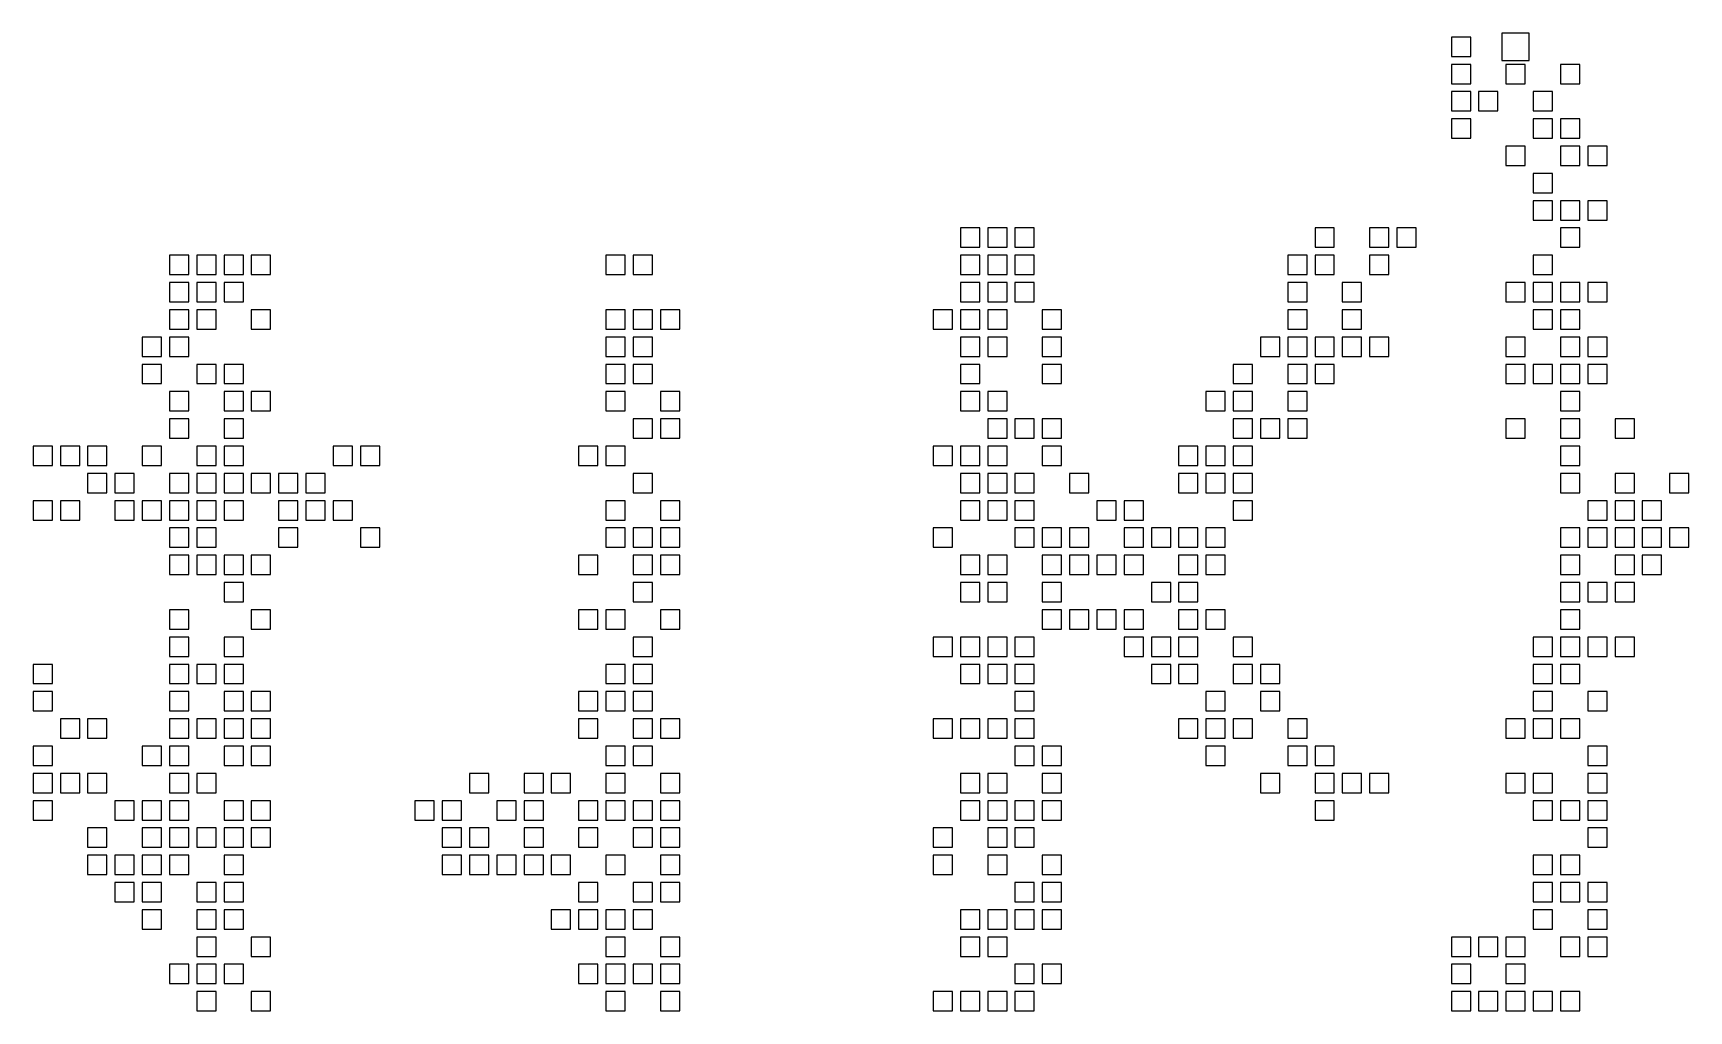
# Model space of a CAD drawing. Header units: millimetres. Extents: x 1 to 486, y 0 to 36.
# Drawn here: x 425.6 to 486.4, y -0.4 to 35.5 of the extents above; entities that cross this region are included whole.
import ezdxf

# ---------------------------------------------------------------- set-up
doc = ezdxf.new("R2010")
doc.units = ezdxf.units.MM

msp = doc.modelspace()

# ---------------------------------------------------------------- linework, layer by layer
for points in [[(477.646, 35.354), (477.646, 34.646), (478.354, 34.646), (478.354, 35.354)], [(479.5, 35.5), (479.5, 34.5), (480.5, 34.5), (480.5, 35.5)], [(477.646, 34.354), (477.646, 33.646), (478.354, 33.646), (478.354, 34.354)], [(477.646, 34.354), (477.646, 33.646), (478.354, 33.646), (478.354, 34.354)], [(479.646, 34.354), (479.646, 33.646), (480.354, 33.646), (480.354, 34.354)], [(479.646, 34.354), (479.646, 33.646), (480.354, 33.646), (480.354, 34.354)], [(481.646, 34.354), (481.646, 33.646), (482.354, 33.646), (482.354, 34.354)], [(477.646, 33.354), (477.646, 32.646), (478.354, 32.646), (478.354, 33.354)], [(477.646, 33.354), (477.646, 32.646), (478.354, 32.646), (478.354, 33.354)], [(478.646, 33.354), (478.646, 32.646), (479.354, 32.646), (479.354, 33.354)], [(480.646, 33.354), (480.646, 32.646), (481.354, 32.646), (481.354, 33.354)], [(480.646, 33.354), (480.646, 32.646), (481.354, 32.646), (481.354, 33.354)], [(480.646, 33.354), (480.646, 32.646), (481.354, 32.646), (481.354, 33.354)], [(477.646, 32.354), (477.646, 31.646), (478.354, 31.646), (478.354, 32.354)], [(480.646, 32.354), (480.646, 31.646), (481.354, 31.646), (481.354, 32.354)], [(481.646, 32.354), (481.646, 31.646), (482.354, 31.646), (482.354, 32.354)], [(479.646, 31.354), (479.646, 30.646), (480.354, 30.646), (480.354, 31.354)], [(481.646, 31.354), (481.646, 30.646), (482.354, 30.646), (482.354, 31.354)], [(481.646, 31.354), (481.646, 30.646), (482.354, 30.646), (482.354, 31.354)], [(482.646, 31.354), (482.646, 30.646), (483.354, 30.646), (483.354, 31.354)], [(482.646, 31.354), (482.646, 30.646), (483.354, 30.646), (483.354, 31.354)], [(480.646, 30.354), (480.646, 29.646), (481.354, 29.646), (481.354, 30.354)], [(480.646, 30.354), (480.646, 29.646), (481.354, 29.646), (481.354, 30.354)], [(480.646, 29.354), (480.646, 28.646), (481.354, 28.646), (481.354, 29.354)], [(481.646, 29.354), (481.646, 28.646), (482.354, 28.646), (482.354, 29.354)], [(481.646, 29.354), (481.646, 28.646), (482.354, 28.646), (482.354, 29.354)], [(482.646, 29.354), (482.646, 28.646), (483.354, 28.646), (483.354, 29.354)], [(459.646, 28.354), (459.646, 27.646), (460.354, 27.646), (460.354, 28.354)], [(460.646, 28.354), (460.646, 27.646), (461.354, 27.646), (461.354, 28.354)], [(461.646, 28.354), (461.646, 27.646), (462.354, 27.646), (462.354, 28.354)], [(472.646, 28.354), (472.646, 27.646), (473.354, 27.646), (473.354, 28.354)], [(472.646, 28.354), (472.646, 27.646), (473.354, 27.646), (473.354, 28.354)], [(474.646, 28.354), (474.646, 27.646), (475.354, 27.646), (475.354, 28.354)], [(475.646, 28.354), (475.646, 27.646), (476.354, 27.646), (476.354, 28.354)], [(481.646, 28.354), (481.646, 27.646), (482.354, 27.646), (482.354, 28.354)], [(481.646, 28.354), (481.646, 27.646), (482.354, 27.646), (482.354, 28.354)], [(430.646, 27.354), (430.646, 26.646), (431.354, 26.646), (431.354, 27.354)], [(431.646, 27.354), (431.646, 26.646), (432.354, 26.646), (432.354, 27.354)], [(432.646, 27.354), (432.646, 26.646), (433.354, 26.646), (433.354, 27.354)], [(433.646, 27.354), (433.646, 26.646), (434.354, 26.646), (434.354, 27.354)], [(446.646, 27.354), (446.646, 26.646), (447.354, 26.646), (447.354, 27.354)], [(447.646, 27.354), (447.646, 26.646), (448.354, 26.646), (448.354, 27.354)], [(447.646, 27.354), (447.646, 26.646), (448.354, 26.646), (448.354, 27.354)], [(459.646, 27.354), (459.646, 26.646), (460.354, 26.646), (460.354, 27.354)], [(460.646, 27.354), (460.646, 26.646), (461.354, 26.646), (461.354, 27.354)], [(461.646, 27.354), (461.646, 26.646), (462.354, 26.646), (462.354, 27.354)], [(471.646, 27.354), (471.646, 26.646), (472.354, 26.646), (472.354, 27.354)], [(471.646, 27.354), (471.646, 26.646), (472.354, 26.646), (472.354, 27.354)], [(472.646, 27.354), (472.646, 26.646), (473.354, 26.646), (473.354, 27.354)], [(474.646, 27.354), (474.646, 26.646), (475.354, 26.646), (475.354, 27.354)], [(474.646, 27.354), (474.646, 26.646), (475.354, 26.646), (475.354, 27.354)], [(480.646, 27.354), (480.646, 26.646), (481.354, 26.646), (481.354, 27.354)], [(430.646, 26.354), (430.646, 25.646), (431.354, 25.646), (431.354, 26.354)], [(431.646, 26.354), (431.646, 25.646), (432.354, 25.646), (432.354, 26.354)], [(431.646, 26.354), (431.646, 25.646), (432.354, 25.646), (432.354, 26.354)], [(432.646, 26.354), (432.646, 25.646), (433.354, 25.646), (433.354, 26.354)], [(459.646, 26.354), (459.646, 25.646), (460.354, 25.646), (460.354, 26.354)], [(460.646, 26.354), (460.646, 25.646), (461.354, 25.646), (461.354, 26.354)], [(461.646, 26.354), (461.646, 25.646), (462.354, 25.646), (462.354, 26.354)], [(461.646, 26.354), (461.646, 25.646), (462.354, 25.646), (462.354, 26.354)], [(471.646, 26.354), (471.646, 25.646), (472.354, 25.646), (472.354, 26.354)], [(473.646, 26.354), (473.646, 25.646), (474.354, 25.646), (474.354, 26.354)], [(479.646, 26.354), (479.646, 25.646), (480.354, 25.646), (480.354, 26.354)], [(480.646, 26.354), (480.646, 25.646), (481.354, 25.646), (481.354, 26.354)], [(481.646, 26.354), (481.646, 25.646), (482.354, 25.646), (482.354, 26.354)], [(482.646, 26.354), (482.646, 25.646), (483.354, 25.646), (483.354, 26.354)], [(430.646, 25.354), (430.646, 24.646), (431.354, 24.646), (431.354, 25.354)], [(431.646, 25.354), (431.646, 24.646), (432.354, 24.646), (432.354, 25.354)], [(433.646, 25.354), (433.646, 24.646), (434.354, 24.646), (434.354, 25.354)], [(446.646, 25.354), (446.646, 24.646), (447.354, 24.646), (447.354, 25.354)], [(447.646, 25.354), (447.646, 24.646), (448.354, 24.646), (448.354, 25.354)], [(448.646, 25.354), (448.646, 24.646), (449.354, 24.646), (449.354, 25.354)], [(448.646, 25.354), (448.646, 24.646), (449.354, 24.646), (449.354, 25.354)], [(458.646, 25.354), (458.646, 24.646), (459.354, 24.646), (459.354, 25.354)], [(459.646, 25.354), (459.646, 24.646), (460.354, 24.646), (460.354, 25.354)], [(460.646, 25.354), (460.646, 24.646), (461.354, 24.646), (461.354, 25.354)], [(460.646, 25.354), (460.646, 24.646), (461.354, 24.646), (461.354, 25.354)], [(462.646, 25.354), (462.646, 24.646), (463.354, 24.646), (463.354, 25.354)], [(471.646, 25.354), (471.646, 24.646), (472.354, 24.646), (472.354, 25.354)], [(473.646, 25.354), (473.646, 24.646), (474.354, 24.646), (474.354, 25.354)], [(480.646, 25.354), (480.646, 24.646), (481.354, 24.646), (481.354, 25.354)], [(480.646, 25.354), (480.646, 24.646), (481.354, 24.646), (481.354, 25.354)], [(481.646, 25.354), (481.646, 24.646), (482.354, 24.646), (482.354, 25.354)], [(429.646, 24.354), (429.646, 23.646), (430.354, 23.646), (430.354, 24.354)], [(430.646, 24.354), (430.646, 23.646), (431.354, 23.646), (431.354, 24.354)], [(430.646, 24.354), (430.646, 23.646), (431.354, 23.646), (431.354, 24.354)], [(446.646, 24.354), (446.646, 23.646), (447.354, 23.646), (447.354, 24.354)], [(446.646, 24.354), (446.646, 23.646), (447.354, 23.646), (447.354, 24.354)], [(447.646, 24.354), (447.646, 23.646), (448.354, 23.646), (448.354, 24.354)], [(447.646, 24.354), (447.646, 23.646), (448.354, 23.646), (448.354, 24.354)], [(459.646, 24.354), (459.646, 23.646), (460.354, 23.646), (460.354, 24.354)], [(459.646, 24.354), (459.646, 23.646), (460.354, 23.646), (460.354, 24.354)], [(460.646, 24.354), (460.646, 23.646), (461.354, 23.646), (461.354, 24.354)], [(462.646, 24.354), (462.646, 23.646), (463.354, 23.646), (463.354, 24.354)], [(470.646, 24.354), (470.646, 23.646), (471.354, 23.646), (471.354, 24.354)], [(470.646, 24.354), (470.646, 23.646), (471.354, 23.646), (471.354, 24.354)], [(470.646, 24.354), (470.646, 23.646), (471.354, 23.646), (471.354, 24.354)], [(470.646, 24.354), (470.646, 23.646), (471.354, 23.646), (471.354, 24.354)], [(471.646, 24.354), (471.646, 23.646), (472.354, 23.646), (472.354, 24.354)], [(472.646, 24.354), (472.646, 23.646), (473.354, 23.646), (473.354, 24.354)], [(473.646, 24.354), (473.646, 23.646), (474.354, 23.646), (474.354, 24.354)], [(474.646, 24.354), (474.646, 23.646), (475.354, 23.646), (475.354, 24.354)], [(479.646, 24.354), (479.646, 23.646), (480.354, 23.646), (480.354, 24.354)], [(481.646, 24.354), (481.646, 23.646), (482.354, 23.646), (482.354, 24.354)], [(482.646, 24.354), (482.646, 23.646), (483.354, 23.646), (483.354, 24.354)], [(429.646, 23.354), (429.646, 22.646), (430.354, 22.646), (430.354, 23.354)], [(431.646, 23.354), (431.646, 22.646), (432.354, 22.646), (432.354, 23.354)], [(431.646, 23.354), (431.646, 22.646), (432.354, 22.646), (432.354, 23.354)], [(432.646, 23.354), (432.646, 22.646), (433.354, 22.646), (433.354, 23.354)], [(432.646, 23.354), (432.646, 22.646), (433.354, 22.646), (433.354, 23.354)], [(446.646, 23.354), (446.646, 22.646), (447.354, 22.646), (447.354, 23.354)], [(447.646, 23.354), (447.646, 22.646), (448.354, 22.646), (448.354, 23.354)], [(447.646, 23.354), (447.646, 22.646), (448.354, 22.646), (448.354, 23.354)], [(459.646, 23.354), (459.646, 22.646), (460.354, 22.646), (460.354, 23.354)], [(462.646, 23.354), (462.646, 22.646), (463.354, 22.646), (463.354, 23.354)], [(469.646, 23.354), (469.646, 22.646), (470.354, 22.646), (470.354, 23.354)], [(469.646, 23.354), (469.646, 22.646), (470.354, 22.646), (470.354, 23.354)], [(471.646, 23.354), (471.646, 22.646), (472.354, 22.646), (472.354, 23.354)], [(472.646, 23.354), (472.646, 22.646), (473.354, 22.646), (473.354, 23.354)], [(472.646, 23.354), (472.646, 22.646), (473.354, 22.646), (473.354, 23.354)], [(479.646, 23.354), (479.646, 22.646), (480.354, 22.646), (480.354, 23.354)], [(480.646, 23.354), (480.646, 22.646), (481.354, 22.646), (481.354, 23.354)], [(481.646, 23.354), (481.646, 22.646), (482.354, 22.646), (482.354, 23.354)], [(481.646, 23.354), (481.646, 22.646), (482.354, 22.646), (482.354, 23.354)], [(482.646, 23.354), (482.646, 22.646), (483.354, 22.646), (483.354, 23.354)], [(430.646, 22.354), (430.646, 21.646), (431.354, 21.646), (431.354, 22.354)], [(430.646, 22.354), (430.646, 21.646), (431.354, 21.646), (431.354, 22.354)], [(432.646, 22.354), (432.646, 21.646), (433.354, 21.646), (433.354, 22.354)], [(432.646, 22.354), (432.646, 21.646), (433.354, 21.646), (433.354, 22.354)], [(433.646, 22.354), (433.646, 21.646), (434.354, 21.646), (434.354, 22.354)], [(446.646, 22.354), (446.646, 21.646), (447.354, 21.646), (447.354, 22.354)], [(448.646, 22.354), (448.646, 21.646), (449.354, 21.646), (449.354, 22.354)], [(459.646, 22.354), (459.646, 21.646), (460.354, 21.646), (460.354, 22.354)], [(460.646, 22.354), (460.646, 21.646), (461.354, 21.646), (461.354, 22.354)], [(460.646, 22.354), (460.646, 21.646), (461.354, 21.646), (461.354, 22.354)], [(460.646, 22.354), (460.646, 21.646), (461.354, 21.646), (461.354, 22.354)], [(468.646, 22.354), (468.646, 21.646), (469.354, 21.646), (469.354, 22.354)], [(469.646, 22.354), (469.646, 21.646), (470.354, 21.646), (470.354, 22.354)], [(471.646, 22.354), (471.646, 21.646), (472.354, 21.646), (472.354, 22.354)], [(481.646, 22.354), (481.646, 21.646), (482.354, 21.646), (482.354, 22.354)], [(430.646, 21.354), (430.646, 20.646), (431.354, 20.646), (431.354, 21.354)], [(432.646, 21.354), (432.646, 20.646), (433.354, 20.646), (433.354, 21.354)], [(447.646, 21.354), (447.646, 20.646), (448.354, 20.646), (448.354, 21.354)], [(447.646, 21.354), (447.646, 20.646), (448.354, 20.646), (448.354, 21.354)], [(448.646, 21.354), (448.646, 20.646), (449.354, 20.646), (449.354, 21.354)], [(460.646, 21.354), (460.646, 20.646), (461.354, 20.646), (461.354, 21.354)], [(461.646, 21.354), (461.646, 20.646), (462.354, 20.646), (462.354, 21.354)], [(461.646, 21.354), (461.646, 20.646), (462.354, 20.646), (462.354, 21.354)], [(462.646, 21.354), (462.646, 20.646), (463.354, 20.646), (463.354, 21.354)], [(462.646, 21.354), (462.646, 20.646), (463.354, 20.646), (463.354, 21.354)], [(469.646, 21.354), (469.646, 20.646), (470.354, 20.646), (470.354, 21.354)], [(469.646, 21.354), (469.646, 20.646), (470.354, 20.646), (470.354, 21.354)], [(469.646, 21.354), (469.646, 20.646), (470.354, 20.646), (470.354, 21.354)], [(470.646, 21.354), (470.646, 20.646), (471.354, 20.646), (471.354, 21.354)], [(471.646, 21.354), (471.646, 20.646), (472.354, 20.646), (472.354, 21.354)], [(479.646, 21.354), (479.646, 20.646), (480.354, 20.646), (480.354, 21.354)], [(479.646, 21.354), (479.646, 20.646), (480.354, 20.646), (480.354, 21.354)], [(481.646, 21.354), (481.646, 20.646), (482.354, 20.646), (482.354, 21.354)], [(481.646, 21.354), (481.646, 20.646), (482.354, 20.646), (482.354, 21.354)], [(481.646, 21.354), (481.646, 20.646), (482.354, 20.646), (482.354, 21.354)], [(483.646, 21.354), (483.646, 20.646), (484.354, 20.646), (484.354, 21.354)], [(425.646, 20.354), (425.646, 19.646), (426.354, 19.646), (426.354, 20.354)], [(426.646, 20.354), (426.646, 19.646), (427.354, 19.646), (427.354, 20.354)], [(427.646, 20.354), (427.646, 19.646), (428.354, 19.646), (428.354, 20.354)], [(429.646, 20.354), (429.646, 19.646), (430.354, 19.646), (430.354, 20.354)], [(431.646, 20.354), (431.646, 19.646), (432.354, 19.646), (432.354, 20.354)], [(431.646, 20.354), (431.646, 19.646), (432.354, 19.646), (432.354, 20.354)], [(432.646, 20.354), (432.646, 19.646), (433.354, 19.646), (433.354, 20.354)], [(436.646, 20.354), (436.646, 19.646), (437.354, 19.646), (437.354, 20.354)], [(437.646, 20.354), (437.646, 19.646), (438.354, 19.646), (438.354, 20.354)], [(445.646, 20.354), (445.646, 19.646), (446.354, 19.646), (446.354, 20.354)], [(445.646, 20.354), (445.646, 19.646), (446.354, 19.646), (446.354, 20.354)], [(446.646, 20.354), (446.646, 19.646), (447.354, 19.646), (447.354, 20.354)], [(446.646, 20.354), (446.646, 19.646), (447.354, 19.646), (447.354, 20.354)], [(458.646, 20.354), (458.646, 19.646), (459.354, 19.646), (459.354, 20.354)], [(459.646, 20.354), (459.646, 19.646), (460.354, 19.646), (460.354, 20.354)], [(460.646, 20.354), (460.646, 19.646), (461.354, 19.646), (461.354, 20.354)], [(462.646, 20.354), (462.646, 19.646), (463.354, 19.646), (463.354, 20.354)], [(467.646, 20.354), (467.646, 19.646), (468.354, 19.646), (468.354, 20.354)], [(468.646, 20.354), (468.646, 19.646), (469.354, 19.646), (469.354, 20.354)], [(469.646, 20.354), (469.646, 19.646), (470.354, 19.646), (470.354, 20.354)], [(481.646, 20.354), (481.646, 19.646), (482.354, 19.646), (482.354, 20.354)], [(427.646, 19.354), (427.646, 18.646), (428.354, 18.646), (428.354, 19.354)], [(428.646, 19.354), (428.646, 18.646), (429.354, 18.646), (429.354, 19.354)], [(430.646, 19.354), (430.646, 18.646), (431.354, 18.646), (431.354, 19.354)], [(431.646, 19.354), (431.646, 18.646), (432.354, 18.646), (432.354, 19.354)], [(432.646, 19.354), (432.646, 18.646), (433.354, 18.646), (433.354, 19.354)], [(432.646, 19.354), (432.646, 18.646), (433.354, 18.646), (433.354, 19.354)], [(433.646, 19.354), (433.646, 18.646), (434.354, 18.646), (434.354, 19.354)], [(433.646, 19.354), (433.646, 18.646), (434.354, 18.646), (434.354, 19.354)], [(434.646, 19.354), (434.646, 18.646), (435.354, 18.646), (435.354, 19.354)], [(435.646, 19.354), (435.646, 18.646), (436.354, 18.646), (436.354, 19.354)], [(447.646, 19.354), (447.646, 18.646), (448.354, 18.646), (448.354, 19.354)], [(447.646, 19.354), (447.646, 18.646), (448.354, 18.646), (448.354, 19.354)], [(459.646, 19.354), (459.646, 18.646), (460.354, 18.646), (460.354, 19.354)], [(459.646, 19.354), (459.646, 18.646), (460.354, 18.646), (460.354, 19.354)], [(460.646, 19.354), (460.646, 18.646), (461.354, 18.646), (461.354, 19.354)], [(461.646, 19.354), (461.646, 18.646), (462.354, 18.646), (462.354, 19.354)], [(463.646, 19.354), (463.646, 18.646), (464.354, 18.646), (464.354, 19.354)], [(467.646, 19.354), (467.646, 18.646), (468.354, 18.646), (468.354, 19.354)], [(467.646, 19.354), (467.646, 18.646), (468.354, 18.646), (468.354, 19.354)], [(468.646, 19.354), (468.646, 18.646), (469.354, 18.646), (469.354, 19.354)], [(468.646, 19.354), (468.646, 18.646), (469.354, 18.646), (469.354, 19.354)], [(469.646, 19.354), (469.646, 18.646), (470.354, 18.646), (470.354, 19.354)], [(469.646, 19.354), (469.646, 18.646), (470.354, 18.646), (470.354, 19.354)], [(481.646, 19.354), (481.646, 18.646), (482.354, 18.646), (482.354, 19.354)], [(481.646, 19.354), (481.646, 18.646), (482.354, 18.646), (482.354, 19.354)], [(483.646, 19.354), (483.646, 18.646), (484.354, 18.646), (484.354, 19.354)], [(483.646, 19.354), (483.646, 18.646), (484.354, 18.646), (484.354, 19.354)], [(485.646, 19.354), (485.646, 18.646), (486.354, 18.646), (486.354, 19.354)], [(425.646, 18.354), (425.646, 17.646), (426.354, 17.646), (426.354, 18.354)], [(426.646, 18.354), (426.646, 17.646), (427.354, 17.646), (427.354, 18.354)], [(426.646, 18.354), (426.646, 17.646), (427.354, 17.646), (427.354, 18.354)], [(426.646, 18.354), (426.646, 17.646), (427.354, 17.646), (427.354, 18.354)], [(426.646, 18.354), (426.646, 17.646), (427.354, 17.646), (427.354, 18.354)], [(428.646, 18.354), (428.646, 17.646), (429.354, 17.646), (429.354, 18.354)], [(428.646, 18.354), (428.646, 17.646), (429.354, 17.646), (429.354, 18.354)], [(429.646, 18.354), (429.646, 17.646), (430.354, 17.646), (430.354, 18.354)], [(429.646, 18.354), (429.646, 17.646), (430.354, 17.646), (430.354, 18.354)], [(430.646, 18.354), (430.646, 17.646), (431.354, 17.646), (431.354, 18.354)], [(431.646, 18.354), (431.646, 17.646), (432.354, 17.646), (432.354, 18.354)], [(432.646, 18.354), (432.646, 17.646), (433.354, 17.646), (433.354, 18.354)], [(432.646, 18.354), (432.646, 17.646), (433.354, 17.646), (433.354, 18.354)], [(434.646, 18.354), (434.646, 17.646), (435.354, 17.646), (435.354, 18.354)], [(435.646, 18.354), (435.646, 17.646), (436.354, 17.646), (436.354, 18.354)], [(435.646, 18.354), (435.646, 17.646), (436.354, 17.646), (436.354, 18.354)], [(435.646, 18.354), (435.646, 17.646), (436.354, 17.646), (436.354, 18.354)], [(436.646, 18.354), (436.646, 17.646), (437.354, 17.646), (437.354, 18.354)], [(436.646, 18.354), (436.646, 17.646), (437.354, 17.646), (437.354, 18.354)], [(446.646, 18.354), (446.646, 17.646), (447.354, 17.646), (447.354, 18.354)], [(446.646, 18.354), (446.646, 17.646), (447.354, 17.646), (447.354, 18.354)], [(448.646, 18.354), (448.646, 17.646), (449.354, 17.646), (449.354, 18.354)], [(448.646, 18.354), (448.646, 17.646), (449.354, 17.646), (449.354, 18.354)], [(459.646, 18.354), (459.646, 17.646), (460.354, 17.646), (460.354, 18.354)], [(460.646, 18.354), (460.646, 17.646), (461.354, 17.646), (461.354, 18.354)], [(461.646, 18.354), (461.646, 17.646), (462.354, 17.646), (462.354, 18.354)], [(461.646, 18.354), (461.646, 17.646), (462.354, 17.646), (462.354, 18.354)], [(461.646, 18.354), (461.646, 17.646), (462.354, 17.646), (462.354, 18.354)], [(464.646, 18.354), (464.646, 17.646), (465.354, 17.646), (465.354, 18.354)], [(465.646, 18.354), (465.646, 17.646), (466.354, 17.646), (466.354, 18.354)], [(469.646, 18.354), (469.646, 17.646), (470.354, 17.646), (470.354, 18.354)], [(482.646, 18.354), (482.646, 17.646), (483.354, 17.646), (483.354, 18.354)], [(482.646, 18.354), (482.646, 17.646), (483.354, 17.646), (483.354, 18.354)], [(483.646, 18.354), (483.646, 17.646), (484.354, 17.646), (484.354, 18.354)], [(484.646, 18.354), (484.646, 17.646), (485.354, 17.646), (485.354, 18.354)], [(430.646, 17.354), (430.646, 16.646), (431.354, 16.646), (431.354, 17.354)], [(431.646, 17.354), (431.646, 16.646), (432.354, 16.646), (432.354, 17.354)], [(434.646, 17.354), (434.646, 16.646), (435.354, 16.646), (435.354, 17.354)], [(437.646, 17.354), (437.646, 16.646), (438.354, 16.646), (438.354, 17.354)], [(446.646, 17.354), (446.646, 16.646), (447.354, 16.646), (447.354, 17.354)], [(447.646, 17.354), (447.646, 16.646), (448.354, 16.646), (448.354, 17.354)], [(447.646, 17.354), (447.646, 16.646), (448.354, 16.646), (448.354, 17.354)], [(448.646, 17.354), (448.646, 16.646), (449.354, 16.646), (449.354, 17.354)], [(458.646, 17.354), (458.646, 16.646), (459.354, 16.646), (459.354, 17.354)], [(461.646, 17.354), (461.646, 16.646), (462.354, 16.646), (462.354, 17.354)], [(462.646, 17.354), (462.646, 16.646), (463.354, 16.646), (463.354, 17.354)], [(462.646, 17.354), (462.646, 16.646), (463.354, 16.646), (463.354, 17.354)], [(463.646, 17.354), (463.646, 16.646), (464.354, 16.646), (464.354, 17.354)], [(465.646, 17.354), (465.646, 16.646), (466.354, 16.646), (466.354, 17.354)], [(466.646, 17.354), (466.646, 16.646), (467.354, 16.646), (467.354, 17.354)], [(466.646, 17.354), (466.646, 16.646), (467.354, 16.646), (467.354, 17.354)], [(467.646, 17.354), (467.646, 16.646), (468.354, 16.646), (468.354, 17.354)], [(468.646, 17.354), (468.646, 16.646), (469.354, 16.646), (469.354, 17.354)], [(468.646, 17.354), (468.646, 16.646), (469.354, 16.646), (469.354, 17.354)], [(481.646, 17.354), (481.646, 16.646), (482.354, 16.646), (482.354, 17.354)], [(482.646, 17.354), (482.646, 16.646), (483.354, 16.646), (483.354, 17.354)], [(483.646, 17.354), (483.646, 16.646), (484.354, 16.646), (484.354, 17.354)], [(484.646, 17.354), (484.646, 16.646), (485.354, 16.646), (485.354, 17.354)], [(485.646, 17.354), (485.646, 16.646), (486.354, 16.646), (486.354, 17.354)], [(430.646, 16.354), (430.646, 15.646), (431.354, 15.646), (431.354, 16.354)], [(431.646, 16.354), (431.646, 15.646), (432.354, 15.646), (432.354, 16.354)], [(432.646, 16.354), (432.646, 15.646), (433.354, 15.646), (433.354, 16.354)], [(432.646, 16.354), (432.646, 15.646), (433.354, 15.646), (433.354, 16.354)], [(432.646, 16.354), (432.646, 15.646), (433.354, 15.646), (433.354, 16.354)], [(433.646, 16.354), (433.646, 15.646), (434.354, 15.646), (434.354, 16.354)], [(445.646, 16.354), (445.646, 15.646), (446.354, 15.646), (446.354, 16.354)], [(447.646, 16.354), (447.646, 15.646), (448.354, 15.646), (448.354, 16.354)], [(448.646, 16.354), (448.646, 15.646), (449.354, 15.646), (449.354, 16.354)], [(459.646, 16.354), (459.646, 15.646), (460.354, 15.646), (460.354, 16.354)], [(460.646, 16.354), (460.646, 15.646), (461.354, 15.646), (461.354, 16.354)], [(460.646, 16.354), (460.646, 15.646), (461.354, 15.646), (461.354, 16.354)], [(462.646, 16.354), (462.646, 15.646), (463.354, 15.646), (463.354, 16.354)], [(462.646, 16.354), (462.646, 15.646), (463.354, 15.646), (463.354, 16.354)], [(463.646, 16.354), (463.646, 15.646), (464.354, 15.646), (464.354, 16.354)], [(464.646, 16.354), (464.646, 15.646), (465.354, 15.646), (465.354, 16.354)], [(464.646, 16.354), (464.646, 15.646), (465.354, 15.646), (465.354, 16.354)], [(465.646, 16.354), (465.646, 15.646), (466.354, 15.646), (466.354, 16.354)], [(467.646, 16.354), (467.646, 15.646), (468.354, 15.646), (468.354, 16.354)], [(468.646, 16.354), (468.646, 15.646), (469.354, 15.646), (469.354, 16.354)], [(481.646, 16.354), (481.646, 15.646), (482.354, 15.646), (482.354, 16.354)], [(483.646, 16.354), (483.646, 15.646), (484.354, 15.646), (484.354, 16.354)], [(484.646, 16.354), (484.646, 15.646), (485.354, 15.646), (485.354, 16.354)], [(484.646, 16.354), (484.646, 15.646), (485.354, 15.646), (485.354, 16.354)], [(484.646, 16.354), (484.646, 15.646), (485.354, 15.646), (485.354, 16.354)], [(432.646, 15.354), (432.646, 14.646), (433.354, 14.646), (433.354, 15.354)], [(447.646, 15.354), (447.646, 14.646), (448.354, 14.646), (448.354, 15.354)], [(459.646, 15.354), (459.646, 14.646), (460.354, 14.646), (460.354, 15.354)], [(460.646, 15.354), (460.646, 14.646), (461.354, 14.646), (461.354, 15.354)], [(460.646, 15.354), (460.646, 14.646), (461.354, 14.646), (461.354, 15.354)], [(460.646, 15.354), (460.646, 14.646), (461.354, 14.646), (461.354, 15.354)], [(462.646, 15.354), (462.646, 14.646), (463.354, 14.646), (463.354, 15.354)], [(466.646, 15.354), (466.646, 14.646), (467.354, 14.646), (467.354, 15.354)], [(466.646, 15.354), (466.646, 14.646), (467.354, 14.646), (467.354, 15.354)], [(467.646, 15.354), (467.646, 14.646), (468.354, 14.646), (468.354, 15.354)], [(481.646, 15.354), (481.646, 14.646), (482.354, 14.646), (482.354, 15.354)], [(482.646, 15.354), (482.646, 14.646), (483.354, 14.646), (483.354, 15.354)], [(483.646, 15.354), (483.646, 14.646), (484.354, 14.646), (484.354, 15.354)], [(430.646, 14.354), (430.646, 13.646), (431.354, 13.646), (431.354, 14.354)], [(430.646, 14.354), (430.646, 13.646), (431.354, 13.646), (431.354, 14.354)], [(430.646, 14.354), (430.646, 13.646), (431.354, 13.646), (431.354, 14.354)], [(433.646, 14.354), (433.646, 13.646), (434.354, 13.646), (434.354, 14.354)], [(433.646, 14.354), (433.646, 13.646), (434.354, 13.646), (434.354, 14.354)], [(445.646, 14.354), (445.646, 13.646), (446.354, 13.646), (446.354, 14.354)], [(446.646, 14.354), (446.646, 13.646), (447.354, 13.646), (447.354, 14.354)], [(446.646, 14.354), (446.646, 13.646), (447.354, 13.646), (447.354, 14.354)], [(446.646, 14.354), (446.646, 13.646), (447.354, 13.646), (447.354, 14.354)], [(448.646, 14.354), (448.646, 13.646), (449.354, 13.646), (449.354, 14.354)], [(462.646, 14.354), (462.646, 13.646), (463.354, 13.646), (463.354, 14.354)], [(462.646, 14.354), (462.646, 13.646), (463.354, 13.646), (463.354, 14.354)], [(463.646, 14.354), (463.646, 13.646), (464.354, 13.646), (464.354, 14.354)], [(464.646, 14.354), (464.646, 13.646), (465.354, 13.646), (465.354, 14.354)], [(464.646, 14.354), (464.646, 13.646), (465.354, 13.646), (465.354, 14.354)], [(465.646, 14.354), (465.646, 13.646), (466.354, 13.646), (466.354, 14.354)], [(467.646, 14.354), (467.646, 13.646), (468.354, 13.646), (468.354, 14.354)], [(468.646, 14.354), (468.646, 13.646), (469.354, 13.646), (469.354, 14.354)], [(481.646, 14.354), (481.646, 13.646), (482.354, 13.646), (482.354, 14.354)], [(430.646, 13.354), (430.646, 12.646), (431.354, 12.646), (431.354, 13.354)], [(432.646, 13.354), (432.646, 12.646), (433.354, 12.646), (433.354, 13.354)], [(432.646, 13.354), (432.646, 12.646), (433.354, 12.646), (433.354, 13.354)], [(432.646, 13.354), (432.646, 12.646), (433.354, 12.646), (433.354, 13.354)], [(447.646, 13.354), (447.646, 12.646), (448.354, 12.646), (448.354, 13.354)], [(458.646, 13.354), (458.646, 12.646), (459.354, 12.646), (459.354, 13.354)], [(459.646, 13.354), (459.646, 12.646), (460.354, 12.646), (460.354, 13.354)], [(460.646, 13.354), (460.646, 12.646), (461.354, 12.646), (461.354, 13.354)], [(460.646, 13.354), (460.646, 12.646), (461.354, 12.646), (461.354, 13.354)], [(460.646, 13.354), (460.646, 12.646), (461.354, 12.646), (461.354, 13.354)], [(461.646, 13.354), (461.646, 12.646), (462.354, 12.646), (462.354, 13.354)], [(465.646, 13.354), (465.646, 12.646), (466.354, 12.646), (466.354, 13.354)], [(466.646, 13.354), (466.646, 12.646), (467.354, 12.646), (467.354, 13.354)], [(467.646, 13.354), (467.646, 12.646), (468.354, 12.646), (468.354, 13.354)], [(469.646, 13.354), (469.646, 12.646), (470.354, 12.646), (470.354, 13.354)], [(480.646, 13.354), (480.646, 12.646), (481.354, 12.646), (481.354, 13.354)], [(481.646, 13.354), (481.646, 12.646), (482.354, 12.646), (482.354, 13.354)], [(482.646, 13.354), (482.646, 12.646), (483.354, 12.646), (483.354, 13.354)], [(482.646, 13.354), (482.646, 12.646), (483.354, 12.646), (483.354, 13.354)], [(483.646, 13.354), (483.646, 12.646), (484.354, 12.646), (484.354, 13.354)], [(425.646, 12.354), (425.646, 11.646), (426.354, 11.646), (426.354, 12.354)], [(430.646, 12.354), (430.646, 11.646), (431.354, 11.646), (431.354, 12.354)], [(430.646, 12.354), (430.646, 11.646), (431.354, 11.646), (431.354, 12.354)], [(431.646, 12.354), (431.646, 11.646), (432.354, 11.646), (432.354, 12.354)], [(431.646, 12.354), (431.646, 11.646), (432.354, 11.646), (432.354, 12.354)], [(432.646, 12.354), (432.646, 11.646), (433.354, 11.646), (433.354, 12.354)], [(446.646, 12.354), (446.646, 11.646), (447.354, 11.646), (447.354, 12.354)], [(446.646, 12.354), (446.646, 11.646), (447.354, 11.646), (447.354, 12.354)], [(447.646, 12.354), (447.646, 11.646), (448.354, 11.646), (448.354, 12.354)], [(459.646, 12.354), (459.646, 11.646), (460.354, 11.646), (460.354, 12.354)], [(460.646, 12.354), (460.646, 11.646), (461.354, 11.646), (461.354, 12.354)], [(461.646, 12.354), (461.646, 11.646), (462.354, 11.646), (462.354, 12.354)], [(461.646, 12.354), (461.646, 11.646), (462.354, 11.646), (462.354, 12.354)], [(466.646, 12.354), (466.646, 11.646), (467.354, 11.646), (467.354, 12.354)], [(466.646, 12.354), (466.646, 11.646), (467.354, 11.646), (467.354, 12.354)], [(466.646, 12.354), (466.646, 11.646), (467.354, 11.646), (467.354, 12.354)], [(467.646, 12.354), (467.646, 11.646), (468.354, 11.646), (468.354, 12.354)], [(469.646, 12.354), (469.646, 11.646), (470.354, 11.646), (470.354, 12.354)], [(470.646, 12.354), (470.646, 11.646), (471.354, 11.646), (471.354, 12.354)], [(480.646, 12.354), (480.646, 11.646), (481.354, 11.646), (481.354, 12.354)], [(480.646, 12.354), (480.646, 11.646), (481.354, 11.646), (481.354, 12.354)], [(481.646, 12.354), (481.646, 11.646), (482.354, 11.646), (482.354, 12.354)], [(481.646, 12.354), (481.646, 11.646), (482.354, 11.646), (482.354, 12.354)], [(425.646, 11.354), (425.646, 10.646), (426.354, 10.646), (426.354, 11.354)], [(430.646, 11.354), (430.646, 10.646), (431.354, 10.646), (431.354, 11.354)], [(432.646, 11.354), (432.646, 10.646), (433.354, 10.646), (433.354, 11.354)], [(433.646, 11.354), (433.646, 10.646), (434.354, 10.646), (434.354, 11.354)], [(445.646, 11.354), (445.646, 10.646), (446.354, 10.646), (446.354, 11.354)], [(446.646, 11.354), (446.646, 10.646), (447.354, 10.646), (447.354, 11.354)], [(447.646, 11.354), (447.646, 10.646), (448.354, 10.646), (448.354, 11.354)], [(447.646, 11.354), (447.646, 10.646), (448.354, 10.646), (448.354, 11.354)], [(461.646, 11.354), (461.646, 10.646), (462.354, 10.646), (462.354, 11.354)], [(461.646, 11.354), (461.646, 10.646), (462.354, 10.646), (462.354, 11.354)], [(461.646, 11.354), (461.646, 10.646), (462.354, 10.646), (462.354, 11.354)], [(468.646, 11.354), (468.646, 10.646), (469.354, 10.646), (469.354, 11.354)], [(468.646, 11.354), (468.646, 10.646), (469.354, 10.646), (469.354, 11.354)], [(470.646, 11.354), (470.646, 10.646), (471.354, 10.646), (471.354, 11.354)], [(470.646, 11.354), (470.646, 10.646), (471.354, 10.646), (471.354, 11.354)], [(480.646, 11.354), (480.646, 10.646), (481.354, 10.646), (481.354, 11.354)], [(482.646, 11.354), (482.646, 10.646), (483.354, 10.646), (483.354, 11.354)], [(426.646, 10.354), (426.646, 9.646), (427.354, 9.646), (427.354, 10.354)], [(426.646, 10.354), (426.646, 9.646), (427.354, 9.646), (427.354, 10.354)], [(427.646, 10.354), (427.646, 9.646), (428.354, 9.646), (428.354, 10.354)], [(430.646, 10.354), (430.646, 9.646), (431.354, 9.646), (431.354, 10.354)], [(430.646, 10.354), (430.646, 9.646), (431.354, 9.646), (431.354, 10.354)], [(431.646, 10.354), (431.646, 9.646), (432.354, 9.646), (432.354, 10.354)], [(432.646, 10.354), (432.646, 9.646), (433.354, 9.646), (433.354, 10.354)], [(433.646, 10.354), (433.646, 9.646), (434.354, 9.646), (434.354, 10.354)], [(445.646, 10.354), (445.646, 9.646), (446.354, 9.646), (446.354, 10.354)], [(447.646, 10.354), (447.646, 9.646), (448.354, 9.646), (448.354, 10.354)], [(448.646, 10.354), (448.646, 9.646), (449.354, 9.646), (449.354, 10.354)], [(458.646, 10.354), (458.646, 9.646), (459.354, 9.646), (459.354, 10.354)], [(459.646, 10.354), (459.646, 9.646), (460.354, 9.646), (460.354, 10.354)], [(460.646, 10.354), (460.646, 9.646), (461.354, 9.646), (461.354, 10.354)], [(460.646, 10.354), (460.646, 9.646), (461.354, 9.646), (461.354, 10.354)], [(461.646, 10.354), (461.646, 9.646), (462.354, 9.646), (462.354, 10.354)], [(461.646, 10.354), (461.646, 9.646), (462.354, 9.646), (462.354, 10.354)], [(467.646, 10.354), (467.646, 9.646), (468.354, 9.646), (468.354, 10.354)], [(468.646, 10.354), (468.646, 9.646), (469.354, 9.646), (469.354, 10.354)], [(468.646, 10.354), (468.646, 9.646), (469.354, 9.646), (469.354, 10.354)], [(469.646, 10.354), (469.646, 9.646), (470.354, 9.646), (470.354, 10.354)], [(469.646, 10.354), (469.646, 9.646), (470.354, 9.646), (470.354, 10.354)], [(471.646, 10.354), (471.646, 9.646), (472.354, 9.646), (472.354, 10.354)], [(471.646, 10.354), (471.646, 9.646), (472.354, 9.646), (472.354, 10.354)], [(479.646, 10.354), (479.646, 9.646), (480.354, 9.646), (480.354, 10.354)], [(480.646, 10.354), (480.646, 9.646), (481.354, 9.646), (481.354, 10.354)], [(481.646, 10.354), (481.646, 9.646), (482.354, 9.646), (482.354, 10.354)], [(481.646, 10.354), (481.646, 9.646), (482.354, 9.646), (482.354, 10.354)], [(425.646, 9.354), (425.646, 8.646), (426.354, 8.646), (426.354, 9.354)], [(425.646, 9.354), (425.646, 8.646), (426.354, 8.646), (426.354, 9.354)], [(429.646, 9.354), (429.646, 8.646), (430.354, 8.646), (430.354, 9.354)], [(430.646, 9.354), (430.646, 8.646), (431.354, 8.646), (431.354, 9.354)], [(432.646, 9.354), (432.646, 8.646), (433.354, 8.646), (433.354, 9.354)], [(433.646, 9.354), (433.646, 8.646), (434.354, 8.646), (434.354, 9.354)], [(446.646, 9.354), (446.646, 8.646), (447.354, 8.646), (447.354, 9.354)], [(446.646, 9.354), (446.646, 8.646), (447.354, 8.646), (447.354, 9.354)], [(447.646, 9.354), (447.646, 8.646), (448.354, 8.646), (448.354, 9.354)], [(461.646, 9.354), (461.646, 8.646), (462.354, 8.646), (462.354, 9.354)], [(462.646, 9.354), (462.646, 8.646), (463.354, 8.646), (463.354, 9.354)], [(468.646, 9.354), (468.646, 8.646), (469.354, 8.646), (469.354, 9.354)], [(471.646, 9.354), (471.646, 8.646), (472.354, 8.646), (472.354, 9.354)], [(472.646, 9.354), (472.646, 8.646), (473.354, 8.646), (473.354, 9.354)], [(482.646, 9.354), (482.646, 8.646), (483.354, 8.646), (483.354, 9.354)], [(425.646, 8.354), (425.646, 7.646), (426.354, 7.646), (426.354, 8.354)], [(425.646, 8.354), (425.646, 7.646), (426.354, 7.646), (426.354, 8.354)], [(426.646, 8.354), (426.646, 7.646), (427.354, 7.646), (427.354, 8.354)], [(427.646, 8.354), (427.646, 7.646), (428.354, 7.646), (428.354, 8.354)], [(430.646, 8.354), (430.646, 7.646), (431.354, 7.646), (431.354, 8.354)], [(431.646, 8.354), (431.646, 7.646), (432.354, 7.646), (432.354, 8.354)], [(431.646, 8.354), (431.646, 7.646), (432.354, 7.646), (432.354, 8.354)], [(441.646, 8.354), (441.646, 7.646), (442.354, 7.646), (442.354, 8.354)], [(443.646, 8.354), (443.646, 7.646), (444.354, 7.646), (444.354, 8.354)], [(444.646, 8.354), (444.646, 7.646), (445.354, 7.646), (445.354, 8.354)], [(446.646, 8.354), (446.646, 7.646), (447.354, 7.646), (447.354, 8.354)], [(448.646, 8.354), (448.646, 7.646), (449.354, 7.646), (449.354, 8.354)], [(459.646, 8.354), (459.646, 7.646), (460.354, 7.646), (460.354, 8.354)], [(460.646, 8.354), (460.646, 7.646), (461.354, 7.646), (461.354, 8.354)], [(460.646, 8.354), (460.646, 7.646), (461.354, 7.646), (461.354, 8.354)], [(462.646, 8.354), (462.646, 7.646), (463.354, 7.646), (463.354, 8.354)], [(470.646, 8.354), (470.646, 7.646), (471.354, 7.646), (471.354, 8.354)], [(470.646, 8.354), (470.646, 7.646), (471.354, 7.646), (471.354, 8.354)], [(470.646, 8.354), (470.646, 7.646), (471.354, 7.646), (471.354, 8.354)], [(472.646, 8.354), (472.646, 7.646), (473.354, 7.646), (473.354, 8.354)], [(473.646, 8.354), (473.646, 7.646), (474.354, 7.646), (474.354, 8.354)], [(474.646, 8.354), (474.646, 7.646), (475.354, 7.646), (475.354, 8.354)], [(479.646, 8.354), (479.646, 7.646), (480.354, 7.646), (480.354, 8.354)], [(480.646, 8.354), (480.646, 7.646), (481.354, 7.646), (481.354, 8.354)], [(480.646, 8.354), (480.646, 7.646), (481.354, 7.646), (481.354, 8.354)], [(480.646, 8.354), (480.646, 7.646), (481.354, 7.646), (481.354, 8.354)], [(482.646, 8.354), (482.646, 7.646), (483.354, 7.646), (483.354, 8.354)], [(425.646, 7.354), (425.646, 6.646), (426.354, 6.646), (426.354, 7.354)], [(425.646, 7.354), (425.646, 6.646), (426.354, 6.646), (426.354, 7.354)], [(428.646, 7.354), (428.646, 6.646), (429.354, 6.646), (429.354, 7.354)], [(428.646, 7.354), (428.646, 6.646), (429.354, 6.646), (429.354, 7.354)], [(429.646, 7.354), (429.646, 6.646), (430.354, 6.646), (430.354, 7.354)], [(430.646, 7.354), (430.646, 6.646), (431.354, 6.646), (431.354, 7.354)], [(432.646, 7.354), (432.646, 6.646), (433.354, 6.646), (433.354, 7.354)], [(432.646, 7.354), (432.646, 6.646), (433.354, 6.646), (433.354, 7.354)], [(432.646, 7.354), (432.646, 6.646), (433.354, 6.646), (433.354, 7.354)], [(433.646, 7.354), (433.646, 6.646), (434.354, 6.646), (434.354, 7.354)], [(439.646, 7.354), (439.646, 6.646), (440.354, 6.646), (440.354, 7.354)], [(440.646, 7.354), (440.646, 6.646), (441.354, 6.646), (441.354, 7.354)], [(442.646, 7.354), (442.646, 6.646), (443.354, 6.646), (443.354, 7.354)], [(442.646, 7.354), (442.646, 6.646), (443.354, 6.646), (443.354, 7.354)], [(443.646, 7.354), (443.646, 6.646), (444.354, 6.646), (444.354, 7.354)], [(445.646, 7.354), (445.646, 6.646), (446.354, 6.646), (446.354, 7.354)], [(446.646, 7.354), (446.646, 6.646), (447.354, 6.646), (447.354, 7.354)], [(447.646, 7.354), (447.646, 6.646), (448.354, 6.646), (448.354, 7.354)], [(447.646, 7.354), (447.646, 6.646), (448.354, 6.646), (448.354, 7.354)], [(447.646, 7.354), (447.646, 6.646), (448.354, 6.646), (448.354, 7.354)], [(448.646, 7.354), (448.646, 6.646), (449.354, 6.646), (449.354, 7.354)], [(459.646, 7.354), (459.646, 6.646), (460.354, 6.646), (460.354, 7.354)], [(459.646, 7.354), (459.646, 6.646), (460.354, 6.646), (460.354, 7.354)], [(460.646, 7.354), (460.646, 6.646), (461.354, 6.646), (461.354, 7.354)], [(461.646, 7.354), (461.646, 6.646), (462.354, 6.646), (462.354, 7.354)], [(462.646, 7.354), (462.646, 6.646), (463.354, 6.646), (463.354, 7.354)], [(472.646, 7.354), (472.646, 6.646), (473.354, 6.646), (473.354, 7.354)], [(480.646, 7.354), (480.646, 6.646), (481.354, 6.646), (481.354, 7.354)], [(481.646, 7.354), (481.646, 6.646), (482.354, 6.646), (482.354, 7.354)], [(482.646, 7.354), (482.646, 6.646), (483.354, 6.646), (483.354, 7.354)], [(482.646, 7.354), (482.646, 6.646), (483.354, 6.646), (483.354, 7.354)], [(427.646, 6.354), (427.646, 5.646), (428.354, 5.646), (428.354, 6.354)], [(427.646, 6.354), (427.646, 5.646), (428.354, 5.646), (428.354, 6.354)], [(429.646, 6.354), (429.646, 5.646), (430.354, 5.646), (430.354, 6.354)], [(430.646, 6.354), (430.646, 5.646), (431.354, 5.646), (431.354, 6.354)], [(431.646, 6.354), (431.646, 5.646), (432.354, 5.646), (432.354, 6.354)], [(431.646, 6.354), (431.646, 5.646), (432.354, 5.646), (432.354, 6.354)], [(432.646, 6.354), (432.646, 5.646), (433.354, 5.646), (433.354, 6.354)], [(433.646, 6.354), (433.646, 5.646), (434.354, 5.646), (434.354, 6.354)], [(440.646, 6.354), (440.646, 5.646), (441.354, 5.646), (441.354, 6.354)], [(441.646, 6.354), (441.646, 5.646), (442.354, 5.646), (442.354, 6.354)], [(441.646, 6.354), (441.646, 5.646), (442.354, 5.646), (442.354, 6.354)], [(443.646, 6.354), (443.646, 5.646), (444.354, 5.646), (444.354, 6.354)], [(445.646, 6.354), (445.646, 5.646), (446.354, 5.646), (446.354, 6.354)], [(445.646, 6.354), (445.646, 5.646), (446.354, 5.646), (446.354, 6.354)], [(447.646, 6.354), (447.646, 5.646), (448.354, 5.646), (448.354, 6.354)], [(448.646, 6.354), (448.646, 5.646), (449.354, 5.646), (449.354, 6.354)], [(458.646, 6.354), (458.646, 5.646), (459.354, 5.646), (459.354, 6.354)], [(460.646, 6.354), (460.646, 5.646), (461.354, 5.646), (461.354, 6.354)], [(460.646, 6.354), (460.646, 5.646), (461.354, 5.646), (461.354, 6.354)], [(461.646, 6.354), (461.646, 5.646), (462.354, 5.646), (462.354, 6.354)], [(461.646, 6.354), (461.646, 5.646), (462.354, 5.646), (462.354, 6.354)], [(482.646, 6.354), (482.646, 5.646), (483.354, 5.646), (483.354, 6.354)], [(427.646, 5.354), (427.646, 4.646), (428.354, 4.646), (428.354, 5.354)], [(427.646, 5.354), (427.646, 4.646), (428.354, 4.646), (428.354, 5.354)], [(428.646, 5.354), (428.646, 4.646), (429.354, 4.646), (429.354, 5.354)], [(429.646, 5.354), (429.646, 4.646), (430.354, 4.646), (430.354, 5.354)], [(430.646, 5.354), (430.646, 4.646), (431.354, 4.646), (431.354, 5.354)], [(432.646, 5.354), (432.646, 4.646), (433.354, 4.646), (433.354, 5.354)], [(440.646, 5.354), (440.646, 4.646), (441.354, 4.646), (441.354, 5.354)], [(441.646, 5.354), (441.646, 4.646), (442.354, 4.646), (442.354, 5.354)], [(442.646, 5.354), (442.646, 4.646), (443.354, 4.646), (443.354, 5.354)], [(443.646, 5.354), (443.646, 4.646), (444.354, 4.646), (444.354, 5.354)], [(443.646, 5.354), (443.646, 4.646), (444.354, 4.646), (444.354, 5.354)], [(443.646, 5.354), (443.646, 4.646), (444.354, 4.646), (444.354, 5.354)], [(444.646, 5.354), (444.646, 4.646), (445.354, 4.646), (445.354, 5.354)], [(444.646, 5.354), (444.646, 4.646), (445.354, 4.646), (445.354, 5.354)], [(444.646, 5.354), (444.646, 4.646), (445.354, 4.646), (445.354, 5.354)], [(446.646, 5.354), (446.646, 4.646), (447.354, 4.646), (447.354, 5.354)], [(448.646, 5.354), (448.646, 4.646), (449.354, 4.646), (449.354, 5.354)], [(458.646, 5.354), (458.646, 4.646), (459.354, 4.646), (459.354, 5.354)], [(460.646, 5.354), (460.646, 4.646), (461.354, 4.646), (461.354, 5.354)], [(462.646, 5.354), (462.646, 4.646), (463.354, 4.646), (463.354, 5.354)], [(480.646, 5.354), (480.646, 4.646), (481.354, 4.646), (481.354, 5.354)], [(481.646, 5.354), (481.646, 4.646), (482.354, 4.646), (482.354, 5.354)], [(428.646, 4.354), (428.646, 3.646), (429.354, 3.646), (429.354, 4.354)], [(429.646, 4.354), (429.646, 3.646), (430.354, 3.646), (430.354, 4.354)], [(431.646, 4.354), (431.646, 3.646), (432.354, 3.646), (432.354, 4.354)], [(431.646, 4.354), (431.646, 3.646), (432.354, 3.646), (432.354, 4.354)], [(432.646, 4.354), (432.646, 3.646), (433.354, 3.646), (433.354, 4.354)], [(432.646, 4.354), (432.646, 3.646), (433.354, 3.646), (433.354, 4.354)], [(445.646, 4.354), (445.646, 3.646), (446.354, 3.646), (446.354, 4.354)], [(447.646, 4.354), (447.646, 3.646), (448.354, 3.646), (448.354, 4.354)], [(447.646, 4.354), (447.646, 3.646), (448.354, 3.646), (448.354, 4.354)], [(448.646, 4.354), (448.646, 3.646), (449.354, 3.646), (449.354, 4.354)], [(461.646, 4.354), (461.646, 3.646), (462.354, 3.646), (462.354, 4.354)], [(461.646, 4.354), (461.646, 3.646), (462.354, 3.646), (462.354, 4.354)], [(462.646, 4.354), (462.646, 3.646), (463.354, 3.646), (463.354, 4.354)], [(480.646, 4.354), (480.646, 3.646), (481.354, 3.646), (481.354, 4.354)], [(480.646, 4.354), (480.646, 3.646), (481.354, 3.646), (481.354, 4.354)], [(481.646, 4.354), (481.646, 3.646), (482.354, 3.646), (482.354, 4.354)], [(481.646, 4.354), (481.646, 3.646), (482.354, 3.646), (482.354, 4.354)], [(482.646, 4.354), (482.646, 3.646), (483.354, 3.646), (483.354, 4.354)], [(482.646, 4.354), (482.646, 3.646), (483.354, 3.646), (483.354, 4.354)], [(429.646, 3.354), (429.646, 2.646), (430.354, 2.646), (430.354, 3.354)], [(429.646, 3.354), (429.646, 2.646), (430.354, 2.646), (430.354, 3.354)], [(429.646, 3.354), (429.646, 2.646), (430.354, 2.646), (430.354, 3.354)], [(431.646, 3.354), (431.646, 2.646), (432.354, 2.646), (432.354, 3.354)], [(431.646, 3.354), (431.646, 2.646), (432.354, 2.646), (432.354, 3.354)], [(432.646, 3.354), (432.646, 2.646), (433.354, 2.646), (433.354, 3.354)], [(432.646, 3.354), (432.646, 2.646), (433.354, 2.646), (433.354, 3.354)], [(444.646, 3.354), (444.646, 2.646), (445.354, 2.646), (445.354, 3.354)], [(445.646, 3.354), (445.646, 2.646), (446.354, 2.646), (446.354, 3.354)], [(446.646, 3.354), (446.646, 2.646), (447.354, 2.646), (447.354, 3.354)], [(447.646, 3.354), (447.646, 2.646), (448.354, 2.646), (448.354, 3.354)], [(459.646, 3.354), (459.646, 2.646), (460.354, 2.646), (460.354, 3.354)], [(459.646, 3.354), (459.646, 2.646), (460.354, 2.646), (460.354, 3.354)], [(460.646, 3.354), (460.646, 2.646), (461.354, 2.646), (461.354, 3.354)], [(461.646, 3.354), (461.646, 2.646), (462.354, 2.646), (462.354, 3.354)], [(462.646, 3.354), (462.646, 2.646), (463.354, 2.646), (463.354, 3.354)], [(480.646, 3.354), (480.646, 2.646), (481.354, 2.646), (481.354, 3.354)], [(482.646, 3.354), (482.646, 2.646), (483.354, 2.646), (483.354, 3.354)], [(431.646, 2.354), (431.646, 1.646), (432.354, 1.646), (432.354, 2.354)], [(433.646, 2.354), (433.646, 1.646), (434.354, 1.646), (434.354, 2.354)], [(446.646, 2.354), (446.646, 1.646), (447.354, 1.646), (447.354, 2.354)], [(448.646, 2.354), (448.646, 1.646), (449.354, 1.646), (449.354, 2.354)], [(459.646, 2.354), (459.646, 1.646), (460.354, 1.646), (460.354, 2.354)], [(459.646, 2.354), (459.646, 1.646), (460.354, 1.646), (460.354, 2.354)], [(460.646, 2.354), (460.646, 1.646), (461.354, 1.646), (461.354, 2.354)], [(477.646, 2.354), (477.646, 1.646), (478.354, 1.646), (478.354, 2.354)], [(478.646, 2.354), (478.646, 1.646), (479.354, 1.646), (479.354, 2.354)], [(479.646, 2.354), (479.646, 1.646), (480.354, 1.646), (480.354, 2.354)], [(479.646, 2.354), (479.646, 1.646), (480.354, 1.646), (480.354, 2.354)], [(481.646, 2.354), (481.646, 1.646), (482.354, 1.646), (482.354, 2.354)], [(482.646, 2.354), (482.646, 1.646), (483.354, 1.646), (483.354, 2.354)], [(430.646, 1.354), (430.646, 0.646), (431.354, 0.646), (431.354, 1.354)], [(430.646, 1.354), (430.646, 0.646), (431.354, 0.646), (431.354, 1.354)], [(431.646, 1.354), (431.646, 0.646), (432.354, 0.646), (432.354, 1.354)], [(432.646, 1.354), (432.646, 0.646), (433.354, 0.646), (433.354, 1.354)], [(432.646, 1.354), (432.646, 0.646), (433.354, 0.646), (433.354, 1.354)], [(445.646, 1.354), (445.646, 0.646), (446.354, 0.646), (446.354, 1.354)], [(446.646, 1.354), (446.646, 0.646), (447.354, 0.646), (447.354, 1.354)], [(447.646, 1.354), (447.646, 0.646), (448.354, 0.646), (448.354, 1.354)], [(447.646, 1.354), (447.646, 0.646), (448.354, 0.646), (448.354, 1.354)], [(448.646, 1.354), (448.646, 0.646), (449.354, 0.646), (449.354, 1.354)], [(461.646, 1.354), (461.646, 0.646), (462.354, 0.646), (462.354, 1.354)], [(461.646, 1.354), (461.646, 0.646), (462.354, 0.646), (462.354, 1.354)], [(462.646, 1.354), (462.646, 0.646), (463.354, 0.646), (463.354, 1.354)], [(462.646, 1.354), (462.646, 0.646), (463.354, 0.646), (463.354, 1.354)], [(477.646, 1.354), (477.646, 0.646), (478.354, 0.646), (478.354, 1.354)], [(479.646, 1.354), (479.646, 0.646), (480.354, 0.646), (480.354, 1.354)], [(431.646, 0.354), (431.646, -0.354), (432.354, -0.354), (432.354, 0.354)], [(431.646, 0.354), (431.646, -0.354), (432.354, -0.354), (432.354, 0.354)], [(433.646, 0.354), (433.646, -0.354), (434.354, -0.354), (434.354, 0.354)], [(433.646, 0.354), (433.646, -0.354), (434.354, -0.354), (434.354, 0.354)], [(446.646, 0.354), (446.646, -0.354), (447.354, -0.354), (447.354, 0.354)], [(448.646, 0.354), (448.646, -0.354), (449.354, -0.354), (449.354, 0.354)], [(458.646, 0.354), (458.646, -0.354), (459.354, -0.354), (459.354, 0.354)], [(459.646, 0.354), (459.646, -0.354), (460.354, -0.354), (460.354, 0.354)], [(459.646, 0.354), (459.646, -0.354), (460.354, -0.354), (460.354, 0.354)], [(460.646, 0.354), (460.646, -0.354), (461.354, -0.354), (461.354, 0.354)], [(461.646, 0.354), (461.646, -0.354), (462.354, -0.354), (462.354, 0.354)], [(461.646, 0.354), (461.646, -0.354), (462.354, -0.354), (462.354, 0.354)], [(477.646, 0.354), (477.646, -0.354), (478.354, -0.354), (478.354, 0.354)], [(477.646, 0.354), (477.646, -0.354), (478.354, -0.354), (478.354, 0.354)], [(477.646, 0.354), (477.646, -0.354), (478.354, -0.354), (478.354, 0.354)], [(478.646, 0.354), (478.646, -0.354), (479.354, -0.354), (479.354, 0.354)], [(478.646, 0.354), (478.646, -0.354), (479.354, -0.354), (479.354, 0.354)], [(479.646, 0.354), (479.646, -0.354), (480.354, -0.354), (480.354, 0.354)], [(480.646, 0.354), (480.646, -0.354), (481.354, -0.354), (481.354, 0.354)], [(481.646, 0.354), (481.646, -0.354), (482.354, -0.354), (482.354, 0.354)]]:
    msp.add_lwpolyline(points, close=True)

doc.saveas('drawing.dxf')
